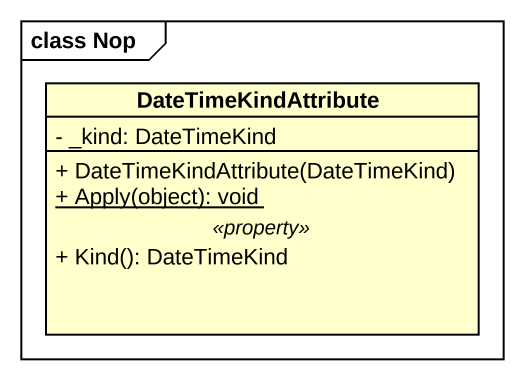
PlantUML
@startuml
mainframe class Nop
hide circle
hide empty members
skinparam classAttributeIconSize 0
class DateTimeKindAttribute {
  - _kind: DateTimeKind
  --
  + DateTimeKindAttribute(DateTimeKind)
  {static} + Apply(object): void
  .. <<property>> ..
  + Kind(): DateTimeKind
}
@enduml
